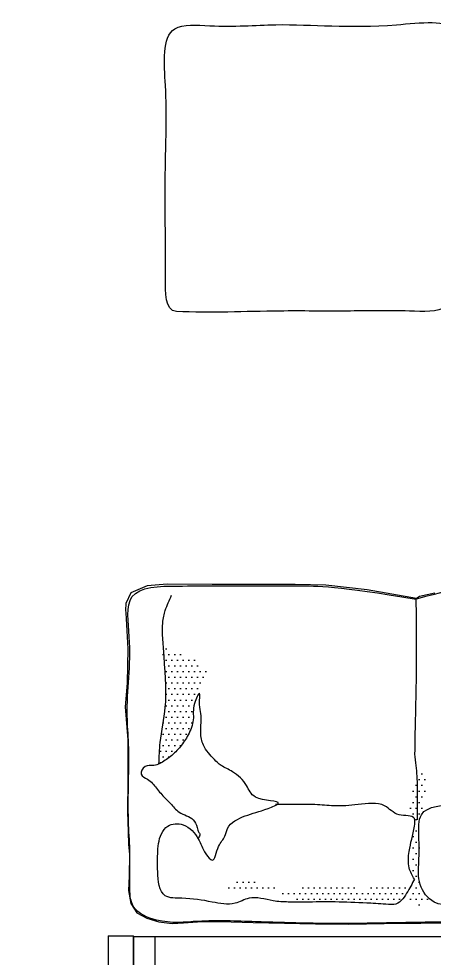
# Model space of a CAD drawing. Header units: millimetres. Extents: x 2377 to 4712, y -254 to 3188.
# Drawn here: x 2670.27 to 2684.85, y 1079.3 to 1112.31 of the extents above; entities that cross this region are included whole.
import ezdxf

# ---------------------------------------------------------------- set-up
doc = ezdxf.new("R2010")
doc.units = ezdxf.units.MM
doc.layers.add('Mobiliario', color=254, linetype='Continuous')
pattern_1 = [(360, (-19056.99377, 14421.10273), (0.0999215353, 0.1998430707), [0, -0.1998430707])]

msp = doc.modelspace()

# ---------------------------------------------------------------- hatches: boundary and pattern name
at = {"layer": 'Mobiliario', "transparency": 33554687}
h = msp.add_hatch(dxfattribs=at)
h.set_pattern_fill('DOTS', color=256, scale=0.125885, style=0)
h.set_pattern_definition(pattern_1)
edge = h.paths.add_edge_path()
edge.add_spline(control_points=[(2675.19, 1086.125), (2675.268, 1086.158), (2675.406, 1086.247), (2675.666, 1086.44), (2675.955, 1086.729), (2676.241, 1087.151), (2676.449, 1087.7), (2676.339, 1088.121), (2676.575, 1088.607), (2676.61, 1088.611)], knot_values=[3.681648, 3.681648, 3.681648, 3.681648, 3.721851, 3.757198, 3.837171, 3.913615, 4.002995, 4.095118, 4.156003, 4.156003, 4.156003, 4.156003], degree=3, periodic=0)
edge.add_spline(control_points=[(2676.61, 1088.611), (2676.769, 1088.893), (2676.999, 1089.3), (2676.496, 1089.802), (2675.922, 1089.951), (2675.513, 1090.188), (2675.316, 1090.301)], knot_values=[0, 0, 0, 0, 0.131695, 0.189836, 0.306557, 0.413914, 0.413914, 0.413914, 0.413914], degree=3, periodic=0)
edge.add_spline(control_points=[(2675.316, 1090.301), (2675.307, 1090.08), (2675.416, 1089.352), (2675.484, 1088.202), (2675.225, 1087.046), (2675.194, 1086.376), (2675.19, 1086.125)], knot_values=[0.452649, 0.452649, 0.452649, 0.452649, 0.558769, 0.799099, 0.998943, 1.118697, 1.118697, 1.118697, 1.118697], degree=3, periodic=0)
h = msp.add_hatch(dxfattribs=at)
h.set_pattern_fill('DOTS', color=256, scale=0.125885, style=0)
h.set_pattern_definition([(360, (-19056.41213, 14421.10273), (0.0999215353, 0.1998430707), [0, -0.1998430707])])
edge = h.paths.add_edge_path()
edge.add_spline(control_points=[(2684.133, 1082.074), (2684.106, 1081.905), (2684.068, 1081.672), (2683.931, 1081.47), (2683.887, 1081.418)], knot_values=[0, 0, 0, 0, 0.080563, 0.111589, 0.111589, 0.111589, 0.111589], degree=3, periodic=0)
edge.add_spline(control_points=[(2683.887, 1081.418), (2683.964, 1081.325), (2684.092, 1081.172), (2684.463, 1081.177), (2684.69, 1081.233), (2684.848, 1081.272)], knot_values=[0, 0, 0, 0, 0.054121, 0.08915, 0.167138, 0.167138, 0.167138, 0.167138], degree=3, periodic=0)
edge.add_spline(control_points=[(2684.848, 1081.272), (2684.847, 1081.273), (2684.612, 1081.364), (2684.254, 1081.899), (2684.323, 1082.732), (2684.327, 1083.515), (2684.267, 1084.219), (2684.476, 1084.438), (2684.526, 1084.477)], knot_values=[1.511928, 1.511928, 1.511928, 1.511928, 1.512363, 1.638201, 1.765577, 1.906885, 2.027828, 2.059082, 2.059082, 2.059082, 2.059082], degree=3, periodic=0)
edge.add_spline(control_points=[(2684.526, 1084.477), (2684.501, 1084.577), (2684.464, 1084.724), (2684.493, 1084.969), (2684.587, 1085.197), (2684.502, 1085.508), (2684.572, 1085.771), (2684.547, 1085.939), (2684.54, 1085.988)], knot_values=[0, 0, 0, 0, 0.048558, 0.071367, 0.116584, 0.162079, 0.218878, 0.242488, 0.242488, 0.242488, 0.242488], degree=3, periodic=0)
edge.add_spline(control_points=[(2684.54, 1085.988), (2684.522, 1085.969), (2684.434, 1085.86), (2684.349, 1085.596), (2684.13, 1085.521), (2684.013, 1085.503)], knot_values=[0.818516, 0.818516, 0.818516, 0.818516, 0.831378, 0.885814, 0.938551, 0.938551, 0.938551, 0.938551], degree=3, periodic=0)
edge.add_spline(control_points=[(2684.013, 1085.503), (2684.025, 1085.446), (2684.045, 1085.351), (2684.033, 1085.14), (2684.072, 1084.929), (2683.989, 1084.629), (2684.001, 1084.434), (2684.009, 1084.295)], knot_values=[0, 0, 0, 0, 0.027242, 0.046133, 0.100301, 0.127225, 0.192645, 0.192645, 0.192645, 0.192645], degree=3, periodic=0)
edge.add_spline(control_points=[(2684.009, 1084.295), (2684.066, 1084.278), (2684.179, 1084.211), (2684.083, 1083.695), (2684.098, 1083.166), (2684.071, 1082.53), (2684.115, 1082.207), (2684.133, 1082.074)], knot_values=[0, 0, 0, 0, 0.027981, 0.070374, 0.21186, 0.303711, 0.367692, 0.367692, 0.367692, 0.367692], degree=3, periodic=0)
h = msp.add_hatch(dxfattribs=at)
h.set_pattern_fill('DOTS', color=256, scale=0.125885, style=0)
h.set_pattern_definition(pattern_1)
edge = h.paths.add_edge_path()
edge.add_spline(control_points=[(2683.637, 1081.457), (2683.647, 1081.463), (2683.759, 1081.536), (2684.022, 1081.835), (2683.088, 1081.941), (2682.549, 1081.688), (2681.728, 1081.858), (2681.005, 1081.863), (2680.077, 1081.776), (2678.991, 1081.674), (2678.08, 1082.269), (2677.426, 1081.666), (2678.512, 1081.67), (2679.022, 1081.668), (2679.755, 1081.479), (2679.967, 1081.311), (2680.06, 1081.27)], knot_values=[0.056981, 0.056981, 0.056981, 0.056981, 0.06189, 0.111704, 0.199612, 0.342595, 0.445339, 0.576251, 0.69133, 0.888594, 1.091803, 1.131101, 1.196844, 1.416016, 1.489704, 1.540166, 1.540166, 1.540166, 1.540166], degree=3, periodic=0)
edge.add_spline(control_points=[(2680.06, 1081.27), (2680.187, 1081.27), (2680.408, 1081.273), (2680.628, 1081.275), (2680.721, 1081.276)], knot_values=[0.718639, 0.718639, 0.718639, 0.718639, 0.779129, 0.823446, 0.823446, 0.823446, 0.823446], degree=3, periodic=0)
edge.add_spline(control_points=[(2680.721, 1081.276), (2680.759, 1081.283), (2681.041, 1081.334), (2681.824, 1081.342), (2682.818, 1081.239), (2683.415, 1081.292), (2683.843, 1081.421), (2683.692, 1081.451), (2683.637, 1081.457)], knot_values=[1.646059, 1.646059, 1.646059, 1.646059, 1.663729, 1.776794, 2.033298, 2.084002, 2.130605, 2.148665, 2.148665, 2.148665, 2.148665], degree=3, periodic=0)

# ---------------------------------------------------------------- linework, layer by layer
at = {"transparency": 33554687}
for p, q in [((2706.553, 1080.052), (2674.297, 1080.052)), ((2675.04, 1080.052), (2674.297, 1080.052)), ((2674.297, 1080.052), (2674.297, 1078.264)), ((2675.04, 1080.052), (2675.04, 1078.264))]:
    msp.add_line(p, q, dxfattribs=at)
at = {"layer": 'Mobiliario', "transparency": 33554687}
for p, q in [((2673.411, 1080.091), (2673.411, 1061.024)), ((2673.411, 1080.091), (2674.297, 1080.091)), ((2674.297, 1061.105), (2674.297, 1080.091))]:
    msp.add_line(p, q, dxfattribs=at)
msp.add_lwpolyline([(2684.876, 1092.128), (2684.33, 1092.008), (2684.224, 1091.942), (2682.5, 1092.249), (2681.05, 1092.408), (2679.967, 1092.435), (2677.054, 1092.435), (2675.476, 1092.448), (2674.771, 1092.382), (2674.199, 1092.142), (2674.026, 1091.769), (2674.012, 1091.529), (2674.023, 1091.432), (2674.098, 1090.174), (2674.079, 1088.973), (2674.004, 1088.129), (2674.091, 1086.97), (2674.091, 1086.672), (2674.091, 1085.542), (2674.081, 1084.443), (2674.112, 1083.755), (2674.122, 1083.292), (2674.153, 1082.943), (2674.142, 1082.183), (2674.122, 1081.68), (2674.204, 1081.227), (2674.409, 1080.899), (2674.768, 1080.704), (2675.189, 1080.58), (2675.651, 1080.519), (2676.051, 1080.539), (2676.544, 1080.58), (2677.339, 1080.588), (2678.499, 1080.558), (2680.68, 1080.506), (2681.855, 1080.496), (2683.097, 1080.517), (2684.385, 1080.527), (2685.442, 1080.548)], dxfattribs=at)
msp.add_arc((2677.284, 1078.87), 18.261, 177.1933, 257.7541, dxfattribs=at)
for points, knots in [([(2675.802, 1102.028), (2677.008, 1101.964), (2678.984, 1102.068), (2681.761, 1102.021), (2683.575, 1102.079), (2685.809, 1101.937), (2685.516, 1104.665), (2685.707, 1107.2), (2685.385, 1109.579), (2685.974, 1112.402), (2682.426, 1111.884), (2679.928, 1112.209), (2677.435, 1111.987), (2675.227, 1112.225), (2675.502, 1109.482), (2675.395, 1107.357), (2675.412, 1104.903), (2675.43, 1103.433), (2675.389, 1102.05), (2675.802, 1102.028)], [0, 0, 0, 0, 0.719207, 1.185123, 1.623221, 1.882344, 2.294476, 2.839161, 3.527479, 3.805394, 4.222639, 5.064068, 5.523087, 5.767366, 6.168784, 6.717668, 7.231813, 7.509729, 7.756273, 7.756273, 7.756273, 7.756273]), ([(2694.135, 1080.514), (2693.827, 1080.49), (2692.454, 1080.552), (2690.379, 1080.568), (2687.413, 1080.555), (2684.512, 1080.578), (2681.633, 1080.492), (2679.006, 1080.561), (2676.72, 1080.653), (2675.362, 1080.47), (2674.172, 1080.986), (2674.16, 1082.069), (2674.185, 1083.012), (2674.1, 1084.241), (2674.12, 1085.484), (2674.145, 1086.709), (2674.005, 1088.462), (2674.298, 1089.958), (2673.912, 1092.364), (2676.343, 1092.382), (2678.006, 1092.382), (2679.906, 1092.382), (2681.455, 1092.382), (2684.212, 1091.92)], [0.735142, 0.735142, 0.735142, 0.735142, 0.801944, 1.006538, 1.278115, 1.486206, 1.701351, 1.959422, 2.118136, 2.234578, 2.302688, 2.360055, 2.458724, 2.53985, 2.649091, 2.754807, 2.832413, 3.059351, 3.172115, 3.306557, 3.521702, 3.635058, 3.739936, 3.739936, 3.739936, 3.739936]), ([(2694.515, 1092.379), (2691.674, 1092.382), (2691.165, 1092.382), (2690.333, 1092.382), (2689.241, 1092.382), (2687.372, 1092.382), (2685.839, 1092.382), (2684.212, 1091.92)], [0.5015608, 0.5015608, 0.5015608, 0.5015608, 0.5535628, 0.6214641, 0.6997888, 0.813042, 1.0655394, 1.0655394, 1.0655394, 1.0655394]), ([(2675.19, 1086.125), (2675.194, 1086.376), (2675.225, 1087.046), (2675.484, 1088.202), (2675.414, 1089.382), (2675.276, 1091.006), (2675.415, 1091.579), (2675.553, 1091.878), (2675.634, 1092.053)], [0.4526492, 0.4526492, 0.4526492, 0.4526492, 0.5724028, 0.7722474, 1.0125768, 1.1328971, 1.1980407, 1.2899035, 1.2899035, 1.2899035, 1.2899035]), ([(2684.174, 1086.47), (2684.18, 1086.875), (2684.193, 1087.79), (2684.236, 1089.204), (2684.22, 1090.458), (2684.231, 1091.366), (2684.216, 1091.774), (2684.212, 1091.92)], [0, 0, 0, 0, 0.0963485, 0.217519, 0.3362423, 0.3943926, 0.4332617, 0.4332617, 0.4332617, 0.4332617]), ([(2684.153, 1082.074), (2684.07, 1081.915), (2683.899, 1081.585), (2683.606, 1081.17), (2683.125, 1081.194), (2682.49, 1081.241), (2681.523, 1081.282), (2680.561, 1081.276), (2679.786, 1081.265), (2679.094, 1081.302), (2678.441, 1081.529), (2677.784, 1081.123), (2676.949, 1081.301), (2676.196, 1081.429), (2675.216, 1081.386), (2675.133, 1082.29), (2675.139, 1082.984), (2675.178, 1083.575), (2675.516, 1084.032), (2676.139, 1084.057), (2676.607, 1083.532), (2676.731, 1083.073), (2677.151, 1082.553), (2677.218, 1083.275), (2677.518, 1083.519), (2677.594, 1084.038), (2678.285, 1084.349), (2678.796, 1084.464), (2679.712, 1084.851), (2678.494, 1084.794), (2678.27, 1085.439), (2677.855, 1085.845), (2677.3, 1086.073), (2676.986, 1086.437), (2676.699, 1086.814), (2676.629, 1087.302), (2676.703, 1087.808), (2676.581, 1088.195), (2676.681, 1088.825), (2676.338, 1088.125), (2676.449, 1087.7), (2676.241, 1087.151), (2675.955, 1086.729), (2675.666, 1086.44), (2675.357, 1086.21), (2675.063, 1086.033), (2674.685, 1086.111), (2674.474, 1085.728), (2674.871, 1085.576), (2675.101, 1085.267), (2675.356, 1084.967), (2675.64, 1084.704), (2675.89, 1084.355), (2676.381, 1084.278), (2676.523, 1083.931), (2676.559, 1083.753), (2676.649, 1083.635), (2676.599, 1083.562), (2676.563, 1083.508)], [0, 0, 0, 0, 0.044307, 0.091739, 0.100161, 0.156702, 0.244649, 0.329296, 0.385727, 0.428198, 0.49558, 0.536858, 0.600441, 0.685746, 0.732135, 0.802354, 0.851688, 0.909055, 0.936587, 0.979057, 1.036449, 1.083735, 1.108664, 1.15125, 1.184502, 1.206791, 1.267453, 1.334367, 1.365908, 1.431792, 1.471984, 1.526827, 1.563132, 1.612989, 1.638407, 1.674345, 1.727204, 1.752122, 1.783837, 1.815361, 1.861307, 1.905885, 1.944012, 1.983898, 2.001527, 2.036259, 2.061197, 2.084841, 2.107417, 2.142317, 2.17979, 2.199733, 2.234633, 2.278817, 2.30246, 2.317671, 2.322373, 2.335559, 2.335559, 2.335559, 2.335559]), ([(2694.68, 1081.832), (2694.612, 1081.601), (2694.493, 1081.201), (2693.223, 1080.833), (2691.575, 1081.186), (2689.377, 1081.259), (2687.609, 1081.16), (2686.135, 1081.372), (2684.92, 1080.989), (2684.25, 1081.886), (2684.326, 1082.737), (2684.32, 1083.51), (2684.26, 1084.658), (2685.655, 1084.688), (2686.679, 1084.756), (2687.555, 1084.12), (2688.383, 1084.511), (2689.11, 1084.361), (2689.745, 1084.128), (2690.005, 1083.38), (2690.093, 1082.912), (2690.002, 1082.098), (2690.376, 1082.837), (2690.618, 1083.425), (2691.601, 1083.828), (2692.405, 1084.351), (2692.823, 1085.195), (2694.204, 1084.742), (2693.358, 1085.502), (2693.284, 1086.229), (2692.346, 1086.378), (2691.978, 1086.914), (2691.942, 1088.065), (2691.748, 1086.784), (2690.959, 1086.56), (2689.945, 1086.517), (2690.163, 1084.931), (2690.038, 1085.594), (2689.542, 1085.483), (2689.245, 1085.141), (2688.82, 1084.992), (2688.037, 1084.987), (2689.222, 1084.525), (2689.701, 1084.128), (2690.033, 1083.491), (2689.957, 1082.889), (2689.964, 1082.533), (2689.967, 1082.385)], [0, 0, 0, 0, 0.053113, 0.091607, 0.292925, 0.451796, 0.614036, 0.709329, 0.81185, 0.874612, 0.93814, 1.008618, 1.068938, 1.171868, 1.260323, 1.325157, 1.403467, 1.453345, 1.500656, 1.555824, 1.619645, 1.647836, 1.681088, 1.737922, 1.832866, 1.903383, 1.968393, 2.038933, 2.079125, 2.153479, 2.207193, 2.270738, 2.317088, 2.377311, 2.43417, 2.516413, 2.579941, 2.598921, 2.62361, 2.674462, 2.707919, 2.736355, 2.810739, 2.85589, 2.914231, 2.963565, 2.998804, 2.998804, 2.998804, 2.998804]), ([(2684.263, 1084.158), (2684.263, 1084.38), (2684.262, 1084.765), (2684.269, 1085.403), (2684.235, 1085.953), (2684.19, 1086.337), (2684.174, 1086.47)], [0, 0, 0, 0, 0.0528583, 0.0916214, 0.1516312, 0.1835417, 0.1835417, 0.1835417, 0.1835417]), ([(2684.153, 1082.074), (2684.08, 1082.203), (2683.911, 1082.504), (2683.969, 1083.184), (2684.118, 1083.682), (2684.217, 1084.363), (2683.522, 1084.239), (2683.072, 1084.828), (2682.184, 1084.684), (2681.395, 1084.628), (2680.604, 1084.72), (2679.952, 1084.694), (2679.492, 1084.698), (2679.314, 1084.698), (2679.284, 1084.698)], [0, 0, 0, 0, 0.0348335, 0.0806442, 0.1525795, 0.1737229, 0.2176359, 0.2647711, 0.338623, 0.4057285, 0.4587502, 0.5257624, 0.5610325, 0.5680864, 0.5680864, 0.5680864, 0.5680864])]:
    msp.add_open_spline(points, degree=3, knots=knots, dxfattribs=at)

doc.saveas('drawing.dxf')
